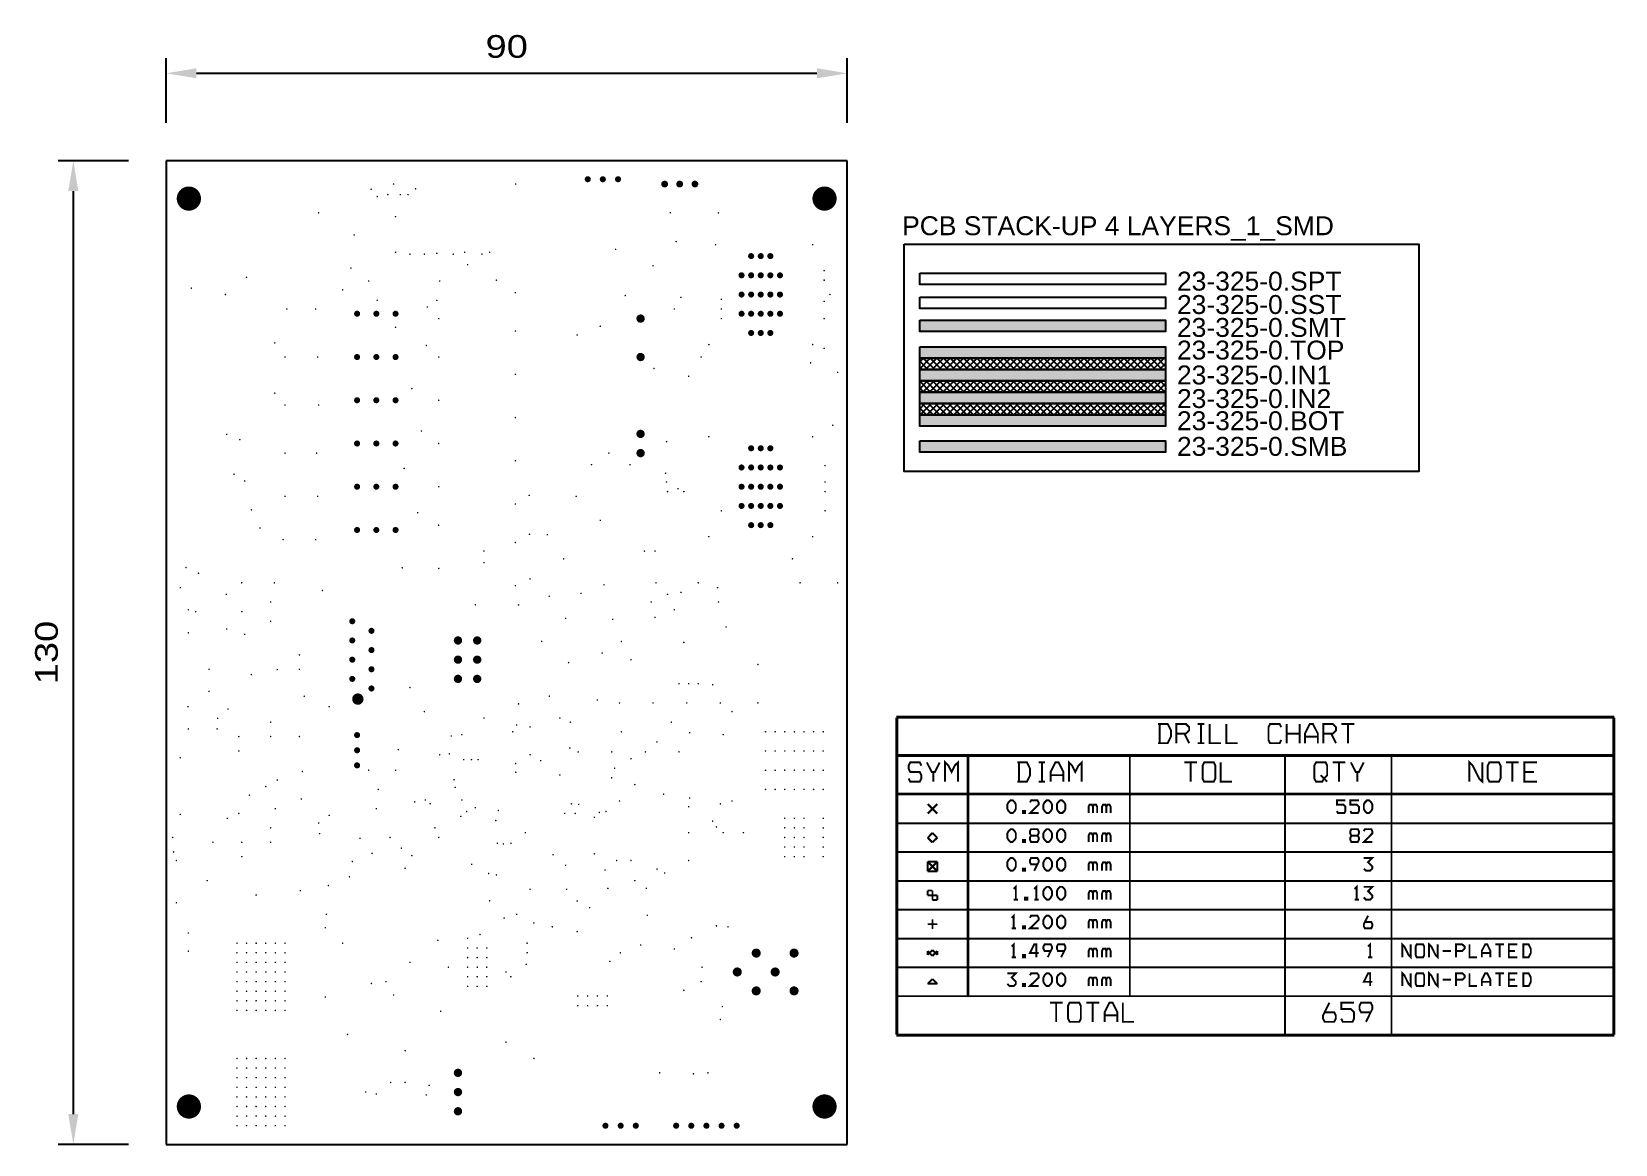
# Model space of a CAD drawing. Extents: x 397 to 606, y 296 to 443.
import ezdxf

# ---------------------------------------------------------------- set-up
doc = ezdxf.new("R2010")
doc.units = 0
doc.header["$LTSCALE"] = 10
doc.header["$MEASUREMENT"] = 0
doc.layers.get('0').update_dxf_attribs({"linetype": 'CONTINUOUS'})
doc.layers.get('Defpoints').update_dxf_attribs({"linetype": 'CONTINUOUS'})
for name, color, linetype in [('23-325-0_DRD', 7, 'CONTINUOUS'), ('OGGETTO', 7, 'CONTINUOUS'), ('QUOTE', 6, 'CONTINUOUS'), ('THRUHOLE_NPT', 11, 'CONTINUOUS'), ('THRUHOLE_TAP', 13, 'CONTINUOUS')]:
    doc.layers.add(name, color=color, linetype=linetype)
doc.styles.add('STILE25', font='arial.ttf', dxfattribs={"width": 1.2, "height": 2.5})
doc.styles.add('STILE3', font='arial.ttf', dxfattribs={"width": 1.2, "height": 3})
doc.dimstyles.new('QUOTE', dxfattribs={"dimscale": 0, "dimtxt": 3, "dimasz": 4, "dimexe": 2, "dimexo": 5, "dimgap": 2, "dimtad": 1, "dimdec": 1, "dimzin": 13, "dimdsep": 46, "dimtxsty": 'STILE3', "dimcen": 0, "dimclrt": 7, "dimadec": 0, "dimazin": 0, "dimtfac": 0.666667, "dimtdec": 1, "dimtofl": 0, "dimtmove": 2, "dimatfit": 3, "dimfxl": 0, "dimtolj": 1, "dimtzin": 13, "dimarcsym": 0})

# ---------------------------------------------------------------- blocks, each defined once
blk = doc.blocks.new('ROUND_26')
at = {"const_width": 0.7493}
blk.add_lwpolyline([(-0.37465, 0, 1), (0.37465, 0, 1)], format="xyb", close=True, dxfattribs=at)
blk = doc.blocks.new('ROUND_1')
at = {"const_width": 1.6002}
blk.add_lwpolyline([(-0.8001, 0, 1), (0.8001, 0, 1)], format="xyb", close=True, dxfattribs=at)
blk = doc.blocks.new('ROUND_86')
at = {"const_width": 0.10033}
blk.add_lwpolyline([(-0.050164, 0, 1), (0.050164, 0, 1)], format="xyb", close=True, dxfattribs=at)
blk = doc.blocks.new('ROUND_87')
at = {"const_width": 0.40005}
blk.add_lwpolyline([(-0.200024, 0, 1), (0.200024, 0, 1)], format="xyb", close=True, dxfattribs=at)
blk = doc.blocks.new('ROUND_88')
at = {"const_width": 0.54991}
blk.add_lwpolyline([(-0.274954, 0, 1), (0.274954, 0, 1)], format="xyb", close=True, dxfattribs=at)
blk = doc.blocks.new('ROUND_89')
at = {"const_width": 0.44958}
blk.add_lwpolyline([(-0.22479, 0, 1), (0.22479, 0, 1)], format="xyb", close=True, dxfattribs=at)
blk = doc.blocks.new('ROUND_90')
at = {"const_width": 0.59944}
blk.add_lwpolyline([(-0.29972, 0, 1), (0.29972, 0, 1)], format="xyb", close=True, dxfattribs=at)
blk = doc.blocks.new('*D145')
at = {"layer": 'Defpoints', "color": 0, "transparency": 16777216}
for p in [(504.54, 437.57), (414.54, 426.01), (504.54, 426.01)]:
    blk.add_point(p, dxfattribs=at)
at = {"layer": 'QUOTE', "color": 0, "lineweight": -2, "transparency": 16777216}
for p, q in [((414.54, 431.01), (414.54, 439.57)), ((504.54, 431.01), (504.54, 439.57)), ((418.54, 437.57), (500.54, 437.57))]:
    blk.add_line(p, q, dxfattribs=at)
at = {"layer": 'QUOTE', "color": 0, "transparency": 16777216}
for points in [[(418.54, 438.24), (418.54, 436.91), (414.54, 437.57)], [(500.54, 438.24), (500.54, 436.91), (504.54, 437.57)]]:
    blk.add_solid(points, dxfattribs=at)
at = {"layer": 'QUOTE', "color": 7, "transparency": 16777216, "insert": (459.54, 441.1), "char_height": 3, "attachment_point": 5, "style": 'STILE3'}
blk.add_mtext('\\A1;90', dxfattribs=at)
blk = doc.blocks.new('*D146')
at = {"layer": 'Defpoints', "color": 0, "transparency": 16777216}
for p in [(414.54, 426.01), (402.27, 296.01), (414.54, 296.01)]:
    blk.add_point(p, dxfattribs=at)
at = {"layer": 'QUOTE', "color": 0, "lineweight": -2, "transparency": 16777216}
for p, q in [((409.54, 426.01), (400.27, 426.01)), ((402.27, 422.01), (402.27, 300.01)), ((409.54, 296.01), (400.27, 296.01))]:
    blk.add_line(p, q, dxfattribs=at)
at = {"layer": 'QUOTE', "color": 0, "transparency": 16777216}
for points in [[(401.6, 422.01), (402.93, 422.01), (402.27, 426.01)], [(401.6, 300.01), (402.93, 300.01), (402.27, 296.01)]]:
    blk.add_solid(points, dxfattribs=at)
at = {"layer": 'QUOTE', "color": 7, "transparency": 16777216, "insert": (398.74, 361.01), "char_height": 3, "attachment_point": 5, "rotation": 90, "style": 'STILE3'}
blk.add_mtext('\\A1;130', dxfattribs=at)

msp = doc.modelspace()

# ---------------------------------------------------------------- hatches: boundary and pattern name
at = {"layer": 'OGGETTO'}
h = msp.add_hatch(color=3, dxfattribs=at)
h.paths.add_polyline_path([(546.61, 404.94), (514.11, 404.94), (514.11, 403.44), (546.61, 403.44)])
h.paths.add_polyline_path([(546.61, 388.98), (514.11, 388.98), (514.11, 387.48), (546.61, 387.48)])
h = msp.add_hatch(color=1, dxfattribs=at)
h.paths.add_polyline_path([(546.61, 401.42), (514.11, 401.42), (514.11, 399.92), (546.61, 399.92)])
h.paths.add_polyline_path([(546.61, 398.42), (514.11, 398.42), (514.11, 396.92), (546.61, 396.92)])
h.paths.add_polyline_path([(546.61, 395.42), (514.11, 395.42), (514.11, 393.92), (546.61, 393.92)])
h.paths.add_polyline_path([(546.61, 392.42), (514.11, 392.42), (514.11, 390.92), (546.61, 390.92)])
h = msp.add_hatch(dxfattribs=at)
h.set_pattern_fill('ANSI37', color=256, scale=5, style=0)
h.set_pattern_definition([(45, (453.61515, 140.9297), (-0.4419417, 0.4419417), []), (135, (453.61515, 140.9297), (-0.4419417, -0.4419417), [])])
h.paths.add_polyline_path([(546.61, 399.92), (514.11, 399.92), (514.11, 398.42), (546.61, 398.42)])
h.paths.add_polyline_path([(546.61, 396.92), (514.11, 396.92), (514.11, 395.42), (546.61, 395.42)])
h.paths.add_polyline_path([(546.61, 393.92), (514.11, 393.92), (514.11, 392.42), (546.61, 392.42)])

# ---------------------------------------------------------------- linework, layer by layer
at = {"layer": '23-325-0_DRD'}
for p, q in [((504.54, 426.01), (414.54, 426.01)), ((414.54, 426.01), (414.54, 296.01)), ((504.54, 296.01), (504.54, 426.01)), ((414.54, 296.01), (504.54, 296.01))]:
    msp.add_line(p, q, dxfattribs=at)
at = {"layer": '23-325-0_DRD', "const_width": 0.254}
for points in [[(605.91, 352.54), (511.04, 352.54)], [(511.04, 310.51), (511.04, 352.42)], [(605.78, 352.42), (511.17, 352.42)], [(511.17, 310.51), (511.17, 352.42)], [(545.61, 349.03), (546.88, 349.03), (547.31, 349.88), (547.31, 350.72), (546.88, 351.57), (545.61, 351.57)], [(545.83, 349.03), (545.83, 351.57)], [(548.03, 350.3), (549.3, 350.3), (549.72, 350.72), (549.72, 351.15), (549.3, 351.57), (548.03, 351.57), (548.03, 349.03)], [(551.71, 351.57), (550.86, 351.57)], [(551.29, 349.03), (551.29, 351.57)], [(553.91, 349.03), (552.43, 349.03), (552.43, 351.57)], [(556.11, 349.03), (554.63, 349.03), (554.63, 351.57)], [(561.89, 349.45), (561.68, 349.03), (560.41, 349.03), (560.2, 349.45), (560.2, 351.15), (560.41, 351.57), (561.68, 351.57), (561.89, 351.15)], [(562.61, 349.03), (562.61, 351.57)], [(564.31, 349.03), (564.31, 351.57)], [(566.72, 349.03), (566.72, 350.3), (566.08, 351.57), (565.66, 351.57), (565.02, 350.3), (565.02, 349.03)], [(567.44, 350.3), (568.71, 350.3), (569.13, 350.72), (569.13, 351.15), (568.71, 351.57), (567.44, 351.57), (567.44, 349.03)], [(571.54, 351.57), (569.85, 351.57)], [(570.7, 349.03), (570.7, 351.57)], [(605.78, 310.51), (605.78, 352.42)], [(605.91, 310.51), (605.91, 352.42)], [(549.09, 350.3), (549.72, 349.03)], [(564.31, 350.3), (562.61, 350.3)], [(566.72, 349.88), (565.02, 349.88)], [(568.5, 350.3), (569.13, 349.03)], [(605.78, 347.46), (511.17, 347.46)], [(605.78, 347.34), (511.17, 347.34)], [(520.44, 315.59), (520.44, 347.34)], [(520.56, 315.59), (520.56, 347.34)], [(541.88, 315.59), (541.88, 347.34)], [(551.71, 349.03), (550.86, 349.03)], [(562.37, 310.51), (562.37, 347.34)], [(576.46, 310.51), (576.46, 347.34)], [(514.34, 346.07), (514.13, 346.49), (512.86, 346.49), (512.65, 346.07), (512.65, 345.64), (512.86, 345.22), (514.13, 345.22), (514.34, 344.8), (514.34, 344.37), (514.13, 343.95), (512.86, 343.95), (512.65, 344.37)], [(516.75, 346.49), (516.12, 345.22), (515.7, 345.22), (515.06, 346.49)], [(515.91, 343.95), (515.91, 345.22)], [(519.17, 343.95), (519.17, 346.49), (518.74, 346.07), (518.32, 345.22), (517.9, 346.07), (517.47, 346.49), (517.47, 343.95)], [(527.01, 343.95), (528.28, 343.95), (528.7, 344.8), (528.7, 345.64), (528.28, 346.49), (527.01, 346.49)], [(527.22, 343.95), (527.22, 346.49)], [(530.69, 346.49), (529.85, 346.49)], [(530.27, 343.95), (530.27, 346.49)], [(533.1, 343.95), (533.1, 345.22), (532.47, 346.49), (532.05, 346.49), (531.41, 345.22), (531.41, 343.95)], [(535.52, 343.95), (535.52, 346.49), (535.1, 346.07), (534.67, 345.22), (534.25, 346.07), (533.83, 346.49), (533.83, 343.95)], [(550.77, 346.49), (549.08, 346.49)], [(549.92, 343.95), (549.92, 346.49)], [(551.7, 343.95), (551.49, 344.37), (551.49, 346.07), (551.7, 346.49), (552.97, 346.49), (553.18, 346.07), (553.18, 344.37), (552.97, 343.95), (551.7, 343.95)], [(555.38, 343.95), (553.9, 343.95), (553.9, 346.49)], [(566.26, 344.37), (566.48, 343.95), (567.32, 343.95), (567.53, 344.37), (567.96, 344.8), (567.96, 346.07), (567.75, 346.49), (566.48, 346.49), (566.26, 346.07), (566.26, 344.37)], [(570.37, 346.49), (568.68, 346.49)], [(569.52, 343.95), (569.52, 346.49)], [(572.78, 346.49), (572.15, 345.22), (571.73, 345.22), (571.09, 346.49)], [(571.94, 343.95), (571.94, 345.22)], [(588.46, 346.49), (588.46, 343.95), (588.03, 344.37), (587.19, 346.07), (586.76, 346.49), (586.76, 343.95)], [(589.39, 343.95), (589.18, 344.37), (589.18, 346.07), (589.39, 346.49), (590.66, 346.49), (590.87, 346.07), (590.87, 344.37), (590.66, 343.95), (589.39, 343.95)], [(593.28, 346.49), (591.59, 346.49)], [(592.44, 343.95), (592.44, 346.49)], [(595.7, 343.95), (594, 343.95), (594, 346.49), (595.7, 346.49)], [(595.27, 345.22), (594, 345.22)], [(530.69, 343.95), (529.85, 343.95)], [(533.1, 344.8), (531.41, 344.8)], [(567.11, 344.8), (567.96, 343.95)], [(605.78, 342.38), (511.17, 342.38)], [(605.78, 342.26), (511.17, 342.26)], [(516.44, 340.99), (515.17, 339.72)], [(516.44, 339.72), (515.17, 340.99)], [(526.12, 339.79), (525.84, 340.07), (525.69, 340.35), (525.69, 340.92), (525.84, 341.2), (526.12, 341.48), (526.4, 341.48), (526.68, 341.2), (526.82, 340.92), (526.82, 340.35), (526.68, 340.07), (526.4, 339.79), (526.12, 339.79)], [(529.82, 339.79), (528.68, 339.79), (529.82, 340.92), (529.82, 341.2), (529.67, 341.48), (528.83, 341.48), (528.68, 341.2)], [(530.89, 339.79), (530.61, 340.07), (530.46, 340.35), (530.46, 340.92), (530.61, 341.2), (530.89, 341.48), (531.17, 341.48), (531.45, 341.2), (531.59, 340.92), (531.59, 340.35), (531.45, 340.07), (531.17, 339.79), (530.89, 339.79)], [(532.67, 339.79), (532.38, 340.07), (532.24, 340.35), (532.24, 340.92), (532.38, 341.2), (532.67, 341.48), (532.95, 341.48), (533.23, 341.2), (533.37, 340.92), (533.37, 340.35), (533.23, 340.07), (532.95, 339.79), (532.67, 339.79)], [(569.24, 340.07), (569.38, 339.79), (570.23, 339.79), (570.37, 340.07), (570.37, 340.63), (570.09, 340.92), (569.24, 340.92), (569.24, 341.48), (570.37, 341.48)], [(571.02, 340.07), (571.16, 339.79), (572.01, 339.79), (572.15, 340.07), (572.15, 340.63), (571.86, 340.92), (571.02, 340.92), (571.02, 341.48), (572.15, 341.48)], [(573.22, 339.79), (572.94, 340.07), (572.8, 340.35), (572.8, 340.92), (572.94, 341.2), (573.22, 341.48), (573.5, 341.48), (573.79, 341.2), (573.92, 340.92), (573.92, 340.35), (573.79, 340.07), (573.5, 339.79), (573.22, 339.79)], [(527.76, 339.79), (528.04, 339.79), (528.04, 340.07), (527.76, 340.07), (527.76, 339.79)], [(537.56, 339.79), (537.56, 340.63), (537.42, 340.92), (537.14, 340.92), (537, 340.63), (536.86, 340.92), (536.57, 340.92), (536.43, 340.63), (536.43, 339.79)], [(537, 339.79), (537, 340.63)], [(539.34, 339.79), (539.34, 340.63), (539.2, 340.92), (538.92, 340.92), (538.77, 340.63), (538.63, 340.92), (538.35, 340.92), (538.21, 340.63), (538.21, 339.79)], [(538.77, 339.79), (538.77, 340.63)], [(605.78, 338.45), (511.17, 338.45)], [(515.8, 337.18), (515.17, 336.54)], [(516.44, 336.54), (515.8, 337.18)], [(526.12, 335.98), (525.84, 336.26), (525.69, 336.54), (525.69, 337.11), (525.84, 337.39), (526.12, 337.67), (526.4, 337.67), (526.68, 337.39), (526.82, 337.11), (526.82, 336.54), (526.68, 336.26), (526.4, 335.98), (526.12, 335.98)], [(529.67, 336.82), (529.82, 337.11), (529.82, 337.39), (529.67, 337.67), (528.83, 337.67), (528.68, 337.39), (528.68, 337.11), (528.83, 336.82), (529.67, 336.82), (529.82, 336.54), (529.82, 336.26), (529.67, 335.98), (528.83, 335.98), (528.68, 336.26), (528.68, 336.54), (528.83, 336.82)], [(530.89, 335.98), (530.61, 336.26), (530.46, 336.54), (530.46, 337.11), (530.61, 337.39), (530.89, 337.67), (531.17, 337.67), (531.45, 337.39), (531.59, 337.11), (531.59, 336.54), (531.45, 336.26), (531.17, 335.98), (530.89, 335.98)], [(532.67, 335.98), (532.38, 336.26), (532.24, 336.54), (532.24, 337.11), (532.38, 337.39), (532.67, 337.67), (532.95, 337.67), (533.23, 337.39), (533.37, 337.11), (533.37, 336.54), (533.23, 336.26), (532.95, 335.98), (532.67, 335.98)], [(537.56, 335.98), (537.56, 336.82), (537.42, 337.11), (537.14, 337.11), (537, 336.82), (536.86, 337.11), (536.57, 337.11), (536.43, 336.82), (536.43, 335.98)], [(537, 335.98), (537, 336.82)], [(539.34, 335.98), (539.34, 336.82), (539.2, 337.11), (538.92, 337.11), (538.77, 336.82), (538.63, 337.11), (538.35, 337.11), (538.21, 336.82), (538.21, 335.98)], [(538.77, 335.98), (538.77, 336.82)], [(572.01, 336.82), (572.15, 337.11), (572.15, 337.39), (572.01, 337.67), (571.16, 337.67), (571.02, 337.39), (571.02, 337.11), (571.16, 336.82), (572.01, 336.82), (572.15, 336.54), (572.15, 336.26), (572.01, 335.98), (571.16, 335.98), (571.02, 336.26), (571.02, 336.54), (571.16, 336.82)], [(573.92, 335.98), (572.8, 335.98), (573.92, 337.11), (573.92, 337.39), (573.79, 337.67), (572.94, 337.67), (572.8, 337.39)], [(515.17, 336.54), (515.8, 335.91)], [(515.8, 335.91), (516.44, 336.54)], [(527.76, 335.98), (528.04, 335.98), (528.04, 336.26), (527.76, 336.26), (527.76, 335.98)], [(605.78, 334.64), (511.17, 334.64)], [(515.17, 333.37), (515.17, 332.1)], [(516.44, 333.37), (515.17, 333.37)], [(516.44, 333.37), (515.17, 332.1)], [(516.44, 332.1), (515.17, 333.37)], [(516.44, 332.1), (516.44, 333.37)], [(526.12, 332.17), (525.84, 332.45), (525.69, 332.73), (525.69, 333.3), (525.84, 333.58), (526.12, 333.86), (526.4, 333.86), (526.68, 333.58), (526.82, 333.3), (526.82, 332.73), (526.68, 332.45), (526.4, 332.17), (526.12, 332.17)], [(529.67, 333.01), (528.83, 333.01), (528.68, 333.3), (528.68, 333.58), (528.83, 333.86), (529.67, 333.86), (529.82, 333.58), (529.82, 333.3), (529.25, 332.17)], [(530.89, 332.17), (530.61, 332.45), (530.46, 332.73), (530.46, 333.3), (530.61, 333.58), (530.89, 333.86), (531.17, 333.86), (531.45, 333.58), (531.59, 333.3), (531.59, 332.73), (531.45, 332.45), (531.17, 332.17), (530.89, 332.17)], [(532.67, 332.17), (532.38, 332.45), (532.24, 332.73), (532.24, 333.3), (532.38, 333.58), (532.67, 333.86), (532.95, 333.86), (533.23, 333.58), (533.37, 333.3), (533.37, 332.73), (533.23, 332.45), (532.95, 332.17), (532.67, 332.17)], [(537.56, 332.17), (537.56, 333.01), (537.42, 333.3), (537.14, 333.3), (537, 333.01), (536.86, 333.3), (536.57, 333.3), (536.43, 333.01), (536.43, 332.17)], [(537, 332.17), (537, 333.01)], [(539.34, 332.17), (539.34, 333.01), (539.2, 333.3), (538.92, 333.3), (538.77, 333.01), (538.63, 333.3), (538.35, 333.3), (538.21, 333.01), (538.21, 332.17)], [(538.77, 332.17), (538.77, 333.01)], [(572.8, 332.45), (573.08, 332.17), (573.64, 332.17), (573.92, 332.45), (573.92, 332.73), (573.36, 333.3), (573.92, 333.86), (572.8, 333.86)], [(605.78, 330.83), (511.17, 330.83)], [(515.17, 332.1), (516.44, 332.1)], [(527.76, 332.17), (528.04, 332.17), (528.04, 332.45), (527.76, 332.45), (527.76, 332.17)], [(515.17, 329.56), (515.17, 328.92)], [(515.8, 329.56), (515.17, 329.56)], [(515.17, 328.92), (516.44, 328.92)], [(515.8, 328.29), (515.8, 329.56)], [(516.44, 328.92), (516.44, 328.29)], [(526.82, 328.36), (526.82, 330.05), (526.54, 329.77)], [(528.04, 328.36), (528.32, 328.36), (528.32, 328.64), (528.04, 328.64), (528.04, 328.36)], [(529.53, 328.36), (529.53, 330.05), (529.25, 329.77)], [(530.89, 328.36), (530.61, 328.64), (530.46, 328.92), (530.46, 329.49), (530.61, 329.77), (530.89, 330.05), (531.17, 330.05), (531.45, 329.77), (531.59, 329.49), (531.59, 328.92), (531.45, 328.64), (531.17, 328.36), (530.89, 328.36)], [(532.67, 328.36), (532.38, 328.64), (532.24, 328.92), (532.24, 329.49), (532.38, 329.77), (532.67, 330.05), (532.95, 330.05), (533.23, 329.77), (533.37, 329.49), (533.37, 328.92), (533.23, 328.64), (532.95, 328.36), (532.67, 328.36)], [(537.56, 328.36), (537.56, 329.2), (537.42, 329.49), (537.14, 329.49), (537, 329.2), (536.86, 329.49), (536.57, 329.49), (536.43, 329.2), (536.43, 328.36)], [(537, 328.36), (537, 329.2)], [(539.34, 328.36), (539.34, 329.2), (539.2, 329.49), (538.92, 329.49), (538.77, 329.2), (538.63, 329.49), (538.35, 329.49), (538.21, 329.2), (538.21, 328.36)], [(538.77, 328.36), (538.77, 329.2)], [(571.86, 328.36), (571.86, 330.05), (571.58, 329.77)], [(572.8, 328.64), (573.08, 328.36), (573.64, 328.36), (573.92, 328.64), (573.92, 328.92), (573.36, 329.49), (573.92, 330.05), (572.8, 330.05)], [(605.78, 327.02), (511.17, 327.02)], [(516.44, 328.29), (515.8, 328.29)], [(526.54, 324.55), (526.54, 326.24), (526.26, 325.96)], [(527.11, 328.36), (526.54, 328.36)], [(529.82, 328.36), (529.25, 328.36)], [(572.15, 328.36), (571.58, 328.36)], [(516.44, 325.11), (515.17, 325.11)], [(515.8, 325.75), (515.8, 324.48)], [(526.82, 324.55), (526.26, 324.55)], [(527.76, 324.55), (528.04, 324.55), (528.04, 324.83), (527.76, 324.83), (527.76, 324.55)], [(529.82, 324.55), (528.68, 324.55), (529.82, 325.68), (529.82, 325.96), (529.67, 326.24), (528.83, 326.24), (528.68, 325.96)], [(530.89, 324.55), (530.61, 324.83), (530.46, 325.11), (530.46, 325.68), (530.61, 325.96), (530.89, 326.24), (531.17, 326.24), (531.45, 325.96), (531.59, 325.68), (531.59, 325.11), (531.45, 324.83), (531.17, 324.55), (530.89, 324.55)], [(532.67, 324.55), (532.38, 324.83), (532.24, 325.11), (532.24, 325.68), (532.38, 325.96), (532.67, 326.24), (532.95, 326.24), (533.23, 325.96), (533.37, 325.68), (533.37, 325.11), (533.23, 324.83), (532.95, 324.55), (532.67, 324.55)], [(537.56, 324.55), (537.56, 325.39), (537.42, 325.68), (537.14, 325.68), (537, 325.39), (536.86, 325.68), (536.57, 325.68), (536.43, 325.39), (536.43, 324.55)], [(537, 324.55), (537, 325.39)], [(539.34, 324.55), (539.34, 325.39), (539.2, 325.68), (538.92, 325.68), (538.77, 325.39), (538.63, 325.68), (538.35, 325.68), (538.21, 325.39), (538.21, 324.55)], [(538.77, 324.55), (538.77, 325.39)], [(572.94, 325.39), (573.79, 325.39), (573.92, 325.11), (573.92, 324.83), (573.79, 324.55), (572.94, 324.55), (572.8, 324.83), (572.8, 325.11), (573.36, 326.24)], [(605.78, 323.21), (511.17, 323.21)], [(526.54, 320.74), (526.54, 322.43), (526.26, 322.15)], [(529.82, 321.3), (528.68, 321.3), (529.25, 322.43), (529.53, 322.43), (529.53, 320.74)], [(531.45, 321.58), (530.61, 321.58), (530.46, 321.87), (530.46, 322.15), (530.61, 322.43), (531.45, 322.43), (531.59, 322.15), (531.59, 321.87), (531.03, 320.74)], [(533.23, 321.58), (532.38, 321.58), (532.24, 321.87), (532.24, 322.15), (532.38, 322.43), (533.23, 322.43), (533.37, 322.15), (533.37, 321.87), (532.8, 320.74)], [(573.64, 320.74), (573.64, 322.43), (573.36, 322.15)], [(579, 322.43), (579, 320.74), (578.72, 321.02), (578.16, 322.15), (577.88, 322.43), (577.88, 320.74)], [(579.79, 320.74), (579.66, 321.02), (579.66, 322.15), (579.79, 322.43), (580.64, 322.43), (580.78, 322.15), (580.78, 321.02), (580.64, 320.74), (579.79, 320.74)], [(582.56, 322.43), (582.56, 320.74), (582.28, 321.02), (581.72, 322.15), (581.43, 322.43), (581.43, 320.74)], [(584.99, 321.58), (585.83, 321.58), (586.12, 321.87), (586.12, 322.15), (585.83, 322.43), (584.99, 322.43), (584.99, 320.74)], [(587.76, 320.74), (586.77, 320.74), (586.77, 322.43)], [(589.53, 320.74), (589.53, 321.58), (589.11, 322.43), (588.83, 322.43), (588.4, 321.58), (588.4, 320.74)], [(591.31, 322.43), (590.18, 322.43)], [(590.74, 320.74), (590.74, 322.43)], [(593.09, 320.74), (591.96, 320.74), (591.96, 322.43), (593.09, 322.43)], [(593.74, 320.74), (594.58, 320.74), (594.87, 321.3), (594.87, 321.87), (594.58, 322.43), (593.74, 322.43)], [(593.88, 320.74), (593.88, 322.43)], [(515.17, 321.05), (515.8, 321.68)], [(515.17, 321.56), (515.17, 321.05)], [(515.8, 320.92), (515.17, 321.56)], [(515.8, 321.68), (516.44, 321.05)], [(516.44, 321.56), (515.8, 320.92)], [(516.44, 321.05), (516.44, 321.56)], [(526.82, 320.74), (526.26, 320.74)], [(527.76, 320.74), (528.04, 320.74), (528.04, 321.02), (527.76, 321.02), (527.76, 320.74)], [(537.56, 320.74), (537.56, 321.58), (537.42, 321.87), (537.14, 321.87), (537, 321.58), (536.86, 321.87), (536.57, 321.87), (536.43, 321.58), (536.43, 320.74)], [(537, 320.74), (537, 321.58)], [(539.34, 320.74), (539.34, 321.58), (539.2, 321.87), (538.92, 321.87), (538.77, 321.58), (538.63, 321.87), (538.35, 321.87), (538.21, 321.58), (538.21, 320.74)], [(538.77, 320.74), (538.77, 321.58)], [(573.92, 320.74), (573.36, 320.74)], [(584.34, 321.58), (583.21, 321.58)], [(589.53, 321.3), (588.4, 321.3)], [(592.8, 321.58), (591.96, 321.58)], [(605.78, 319.4), (511.17, 319.4)], [(525.69, 317.21), (525.98, 316.93), (526.54, 316.93), (526.82, 317.21), (526.82, 317.49), (526.26, 318.06), (526.82, 318.62), (525.69, 318.62)], [(529.82, 316.93), (528.68, 316.93), (529.82, 318.06), (529.82, 318.34), (529.67, 318.62), (528.83, 318.62), (528.68, 318.34)], [(530.89, 316.93), (530.61, 317.21), (530.46, 317.49), (530.46, 318.06), (530.61, 318.34), (530.89, 318.62), (531.17, 318.62), (531.45, 318.34), (531.59, 318.06), (531.59, 317.49), (531.45, 317.21), (531.17, 316.93), (530.89, 316.93)], [(532.67, 316.93), (532.38, 317.21), (532.24, 317.49), (532.24, 318.06), (532.38, 318.34), (532.67, 318.62), (532.95, 318.62), (533.23, 318.34), (533.37, 318.06), (533.37, 317.49), (533.23, 317.21), (532.95, 316.93), (532.67, 316.93)], [(537.56, 316.93), (537.56, 317.77), (537.42, 318.06), (537.14, 318.06), (537, 317.77), (536.86, 318.06), (536.57, 318.06), (536.43, 317.77), (536.43, 316.93)], [(539.34, 316.93), (539.34, 317.77), (539.2, 318.06), (538.92, 318.06), (538.77, 317.77), (538.63, 318.06), (538.35, 318.06), (538.21, 317.77), (538.21, 316.93)], [(573.92, 317.49), (572.8, 317.49), (573.36, 318.62), (573.64, 318.62), (573.64, 316.93)], [(579, 318.62), (579, 316.93), (578.72, 317.21), (578.16, 318.34), (577.88, 318.62), (577.88, 316.93)], [(579.79, 316.93), (579.66, 317.21), (579.66, 318.34), (579.79, 318.62), (580.64, 318.62), (580.78, 318.34), (580.78, 317.21), (580.64, 316.93), (579.79, 316.93)], [(582.56, 318.62), (582.56, 316.93), (582.28, 317.21), (581.72, 318.34), (581.43, 318.62), (581.43, 316.93)], [(584.99, 317.77), (585.83, 317.77), (586.12, 318.06), (586.12, 318.34), (585.83, 318.62), (584.99, 318.62), (584.99, 316.93)], [(587.76, 316.93), (586.77, 316.93), (586.77, 318.62)], [(589.53, 316.93), (589.53, 317.77), (589.11, 318.62), (588.83, 318.62), (588.4, 317.77), (588.4, 316.93)], [(591.31, 318.62), (590.18, 318.62)], [(590.74, 316.93), (590.74, 318.62)], [(593.09, 316.93), (591.96, 316.93), (591.96, 318.62), (593.09, 318.62)], [(593.74, 316.93), (594.58, 316.93), (594.87, 317.49), (594.87, 318.06), (594.58, 318.62), (593.74, 318.62)], [(593.88, 316.93), (593.88, 318.62)], [(515.8, 317.87), (515.17, 317.24)], [(515.17, 317.24), (516.44, 317.24)], [(516.44, 317.24), (515.8, 317.87)], [(527.76, 316.93), (528.04, 316.93), (528.04, 317.21), (527.76, 317.21), (527.76, 316.93)], [(537, 316.93), (537, 317.77)], [(538.77, 316.93), (538.77, 317.77)], [(584.34, 317.77), (583.21, 317.77)], [(589.53, 317.49), (588.4, 317.49)], [(592.8, 317.77), (591.96, 317.77)], [(605.78, 315.59), (511.17, 315.59)], [(533, 314.74), (531.31, 314.74)], [(532.15, 312.2), (532.15, 314.74)], [(533.93, 312.2), (533.72, 312.62), (533.72, 314.32), (533.93, 314.74), (535.2, 314.74), (535.41, 314.32), (535.41, 312.62), (535.2, 312.2), (533.93, 312.2)], [(537.83, 314.74), (536.13, 314.74)], [(536.98, 312.2), (536.98, 314.74)], [(540.24, 312.2), (540.24, 313.47), (539.6, 314.74), (539.18, 314.74), (538.55, 313.47), (538.55, 312.2)], [(542.44, 312.2), (540.96, 312.2), (540.96, 314.74)], [(567.62, 313.47), (568.89, 313.47), (569.1, 313.05), (569.1, 312.62), (568.89, 312.2), (567.62, 312.2), (567.41, 312.62), (567.41, 313.05), (568.25, 314.74)], [(569.82, 312.62), (570.03, 312.2), (571.3, 312.2), (571.51, 312.62), (571.51, 313.47), (571.09, 313.89), (569.82, 313.89), (569.82, 314.74), (571.51, 314.74)], [(573.71, 313.47), (572.44, 313.47), (572.23, 313.89), (572.23, 314.32), (572.44, 314.74), (573.71, 314.74), (573.92, 314.32), (573.92, 313.89), (573.08, 312.2)], [(540.24, 313.05), (538.55, 313.05)], [(605.91, 310.38), (511.04, 310.38)], [(605.78, 310.51), (511.17, 310.51)]]:
    msp.add_lwpolyline(points, dxfattribs=at)
at = {"layer": 'OGGETTO'}
for points in [[(512.08, 414.99), (580.09, 414.99), (580.09, 384.95), (512.08, 384.95)], [(514.11, 411.15), (546.61, 411.15), (546.61, 409.65), (514.11, 409.65)], [(514.11, 408), (546.61, 408), (546.61, 406.5), (514.11, 406.5)], [(514.11, 404.94), (546.61, 404.94), (546.61, 403.44), (514.11, 403.44)], [(514.11, 401.42), (546.61, 401.42), (546.61, 399.92), (514.11, 399.92)], [(514.11, 399.92), (546.61, 399.92), (546.61, 398.42), (514.11, 398.42)], [(514.11, 398.42), (546.61, 398.42), (546.61, 396.92), (514.11, 396.92)], [(514.11, 396.92), (546.61, 396.92), (546.61, 395.42), (514.11, 395.42)], [(514.11, 395.42), (546.61, 395.42), (546.61, 393.92), (514.11, 393.92)], [(514.11, 393.92), (546.61, 393.92), (546.61, 392.42), (514.11, 392.42)], [(514.11, 392.42), (546.61, 392.42), (546.61, 390.92), (514.11, 390.92)], [(514.11, 388.98), (546.61, 388.98), (546.61, 387.48), (514.11, 387.48)]]:
    msp.add_lwpolyline(points, close=True, dxfattribs=at)

# ---------------------------------------------------------------- block references
at = {"layer": 'THRUHOLE_NPT'}
for name, p in [('ROUND_1', (417.54, 421.01)), ('ROUND_1', (501.54, 421.01)), ('ROUND_26', (439.87, 354.86)), ('ROUND_1', (417.54, 301.01)), ('ROUND_1', (501.54, 301.01))]:
    msp.add_blockref(name, p, dxfattribs=at)
at = {"layer": 'THRUHOLE_TAP'}
for name, p in [('ROUND_86', (444.59, 422.93)), ('ROUND_86', (460.72, 422.93)), ('ROUND_87', (470.25, 423.57)), ('ROUND_87', (472.24, 423.57)), ('ROUND_87', (474.25, 423.57)), ('ROUND_89', (480.41, 422.93)), ('ROUND_89', (482.4, 422.93)), ('ROUND_89', (484.41, 422.93)), ('ROUND_86', (441.62, 422.25)), ('ROUND_86', (442.43, 421.28)), ('ROUND_86', (443.83, 421.54)), ('ROUND_86', (445.48, 421.54)), ('ROUND_86', (446.5, 421.54)), ('ROUND_86', (447.51, 422.3)), ('ROUND_86', (434.69, 419.12)), ('ROUND_86', (444.85, 418.62)), ('ROUND_86', (481.17, 419.15)), ('ROUND_86', (487.52, 419.12)), ('ROUND_86', (439.38, 416.2)), ('ROUND_86', (473.93, 414.3)), ('ROUND_86', (481.93, 415.31)), ('ROUND_86', (487.14, 414.92)), ('ROUND_86', (499.96, 414.93)), ('ROUND_86', (444.85, 413.92)), ('ROUND_86', (446.75, 413.66)), ('ROUND_86', (448.66, 413.66)), ('ROUND_86', (450.31, 413.79)), ('ROUND_86', (452.47, 413.66)), ('ROUND_86', (453.99, 413.92)), ('ROUND_86', (454.37, 412.27)), ('ROUND_86', (456.28, 413.66)), ('ROUND_86', (457.29, 413.92)), ('ROUND_87', (491.84, 413.41)), ('ROUND_87', (493.11, 413.41)), ('ROUND_87', (494.38, 413.41)), ('ROUND_86', (425.16, 410.61)), ('ROUND_86', (438.95, 411.83)), ('ROUND_86', (441.29, 410.11)), ('ROUND_86', (450.69, 410.11)), ('ROUND_86', (458.18, 410.23)), ('ROUND_86', (478.88, 412.14)), ('ROUND_87', (490.57, 410.87)), ('ROUND_87', (491.84, 410.87)), ('ROUND_87', (493.11, 410.87)), ('ROUND_87', (494.38, 410.87)), ('ROUND_87', (495.65, 410.87)), ('ROUND_86', (501.49, 411.5)), ('ROUND_86', (501.49, 410.23)), ('ROUND_86', (417.87, 409.17)), ('ROUND_86', (422.37, 408.33)), ('ROUND_86', (437.86, 408.96)), ('ROUND_86', (460.69, 408.58)), ('ROUND_86', (475.2, 408.2)), ('ROUND_87', (490.57, 408.33)), ('ROUND_87', (491.84, 408.33)), ('ROUND_87', (493.11, 408.33)), ('ROUND_87', (494.38, 408.33)), ('ROUND_87', (495.65, 408.33)), ('ROUND_86', (502.25, 408.33)), ('ROUND_86', (430.49, 406.42)), ('ROUND_86', (434.3, 406.42)), ('ROUND_87', (439.77, 405.79)), ('ROUND_87', (442.31, 405.79)), ('ROUND_86', (442.43, 407.57)), ('ROUND_87', (444.85, 405.79)), ('ROUND_86', (449.04, 406.68)), ('ROUND_86', (450.31, 407.57)), ('ROUND_86', (481.68, 406.42)), ('ROUND_86', (482.56, 407.95)), ('ROUND_86', (487.9, 407.69)), ('ROUND_86', (487.9, 406.42)), ('ROUND_87', (490.57, 405.79)), ('ROUND_87', (491.84, 405.79)), ('ROUND_87', (493.11, 405.79)), ('ROUND_87', (494.38, 405.79)), ('ROUND_87', (495.65, 405.79)), ('ROUND_86', (501.49, 407.44)), ('ROUND_86', (444.85, 404.01)), ('ROUND_86', (450.56, 405.15)), ('ROUND_86', (471.9, 404.14)), ('ROUND_88', (477.23, 405.15)), ('ROUND_86', (487.9, 405.15)), ('ROUND_86', (501.49, 405.15)), ('ROUND_86', (428.89, 401.93)), ('ROUND_86', (460.69, 403.5)), ('ROUND_86', (468.85, 402.99)), ('ROUND_86', (486.25, 401.72)), ('ROUND_87', (491.84, 403.25)), ('ROUND_87', (493.11, 403.25)), ('ROUND_87', (494.38, 403.25)), ('ROUND_86', (499.96, 401.72)), ('ROUND_86', (430.24, 400.07)), ('ROUND_86', (434.56, 400.07)), ('ROUND_87', (439.77, 400.07)), ('ROUND_87', (442.31, 400.07)), ('ROUND_87', (444.85, 400.07)), ('ROUND_86', (448.91, 401.6)), ('ROUND_86', (450.56, 400.07)), ('ROUND_88', (477.23, 400.07)), ('ROUND_86', (485.23, 400.07)), ('ROUND_86', (501.49, 401.22)), ('ROUND_86', (460.69, 397.79)), ('ROUND_86', (479.01, 398.55)), ('ROUND_86', (483.58, 397.53)), ('ROUND_86', (499.71, 399.31)), ('ROUND_86', (503.27, 398.04)), ('ROUND_86', (447, 395.88)), ('ROUND_86', (428.89, 395.3)), ('ROUND_86', (430.24, 393.72)), ('ROUND_86', (434.69, 393.72)), ('ROUND_87', (439.77, 394.36)), ('ROUND_87', (442.31, 394.36)), ('ROUND_87', (444.85, 394.36)), ('ROUND_86', (450.56, 394.36)), ('ROUND_86', (460.69, 392.07)), ('ROUND_86', (422.54, 389.84)), ('ROUND_86', (424.27, 389.15)), ('ROUND_86', (448.27, 390.29)), ('ROUND_88', (477.23, 389.91)), ('ROUND_86', (486.25, 389.53)), ('ROUND_86', (499.96, 389.53)), ('ROUND_86', (502.63, 391.06)), ('ROUND_86', (430.24, 387.37)), ('ROUND_86', (434.43, 387.37)), ('ROUND_87', (439.77, 388.64)), ('ROUND_87', (442.31, 388.64)), ('ROUND_87', (444.85, 388.64)), ('ROUND_86', (450.56, 388.64)), ('ROUND_86', (473.04, 387.37)), ('ROUND_88', (477.23, 387.37)), ('ROUND_86', (480.66, 388.9)), ('ROUND_87', (491.84, 388.01)), ('ROUND_87', (493.11, 388.01)), ('ROUND_87', (494.38, 388.01)), ('ROUND_86', (445.99, 385.34)), ('ROUND_86', (460.69, 386.36)), ('ROUND_86', (470.75, 385.85)), ('ROUND_86', (475.83, 385.85)), ('ROUND_87', (490.57, 385.47)), ('ROUND_87', (491.84, 385.47)), ('ROUND_87', (493.11, 385.47)), ('ROUND_87', (494.38, 385.47)), ('ROUND_87', (495.65, 385.47)), ('ROUND_86', (501.61, 385.72)), ('ROUND_86', (423.51, 384.58)), ('ROUND_86', (424.91, 383.69)), ('ROUND_87', (439.77, 382.93)), ('ROUND_87', (442.31, 382.93)), ('ROUND_87', (444.85, 382.93)), ('ROUND_86', (450.56, 382.93)), ('ROUND_86', (480.53, 384.71)), ('ROUND_86', (480.66, 383.56)), ('ROUND_87', (490.57, 382.93)), ('ROUND_87', (491.84, 382.93)), ('ROUND_87', (493.11, 382.93)), ('ROUND_87', (494.38, 382.93)), ('ROUND_87', (495.65, 382.93)), ('ROUND_86', (501.61, 383.56)), ('ROUND_86', (430.24, 381.66)), ('ROUND_86', (434.56, 381.66)), ('ROUND_86', (462.5, 381.79)), ('ROUND_86', (468.72, 381.66)), ('ROUND_86', (480.79, 382.29)), ('ROUND_86', (482.18, 382.67)), ('ROUND_86', (482.95, 382.29)), ('ROUND_86', (501.61, 382.29)), ('ROUND_86', (425.8, 379.88)), ('ROUND_86', (447.77, 379.5)), ('ROUND_86', (460.69, 380.64)), ('ROUND_86', (487.9, 379.75)), ('ROUND_87', (490.57, 380.39)), ('ROUND_87', (491.84, 380.39)), ('ROUND_87', (493.11, 380.39)), ('ROUND_87', (494.38, 380.39)), ('ROUND_87', (495.65, 380.39)), ('ROUND_86', (501.61, 379.75)), ('ROUND_86', (426.94, 377.47)), ('ROUND_87', (439.77, 377.21)), ('ROUND_87', (442.31, 377.21)), ('ROUND_87', (444.85, 377.21)), ('ROUND_86', (450.56, 377.85)), ('ROUND_86', (462.55, 376.65)), ('ROUND_86', (471.9, 378.48)), ('ROUND_87', (491.84, 377.85)), ('ROUND_87', (493.11, 377.85)), ('ROUND_87', (494.38, 377.85)), ('ROUND_86', (429.99, 375.94)), ('ROUND_86', (434.3, 375.94)), ('ROUND_86', (460.69, 375.56)), ('ROUND_86', (464.91, 376.58)), ('ROUND_86', (486.25, 376.32)), ('ROUND_86', (499.96, 376.32)), ('ROUND_86', (456.53, 374.42)), ('ROUND_86', (456.53, 372.9)), ('ROUND_86', (467.07, 373.4)), ('ROUND_86', (477.74, 374.42)), ('ROUND_86', (479.14, 374.42)), ('ROUND_86', (497.3, 373.4)), ('ROUND_86', (417.16, 372.26)), ('ROUND_86', (418.81, 371.5)), ('ROUND_86', (445.73, 372.21)), ('ROUND_86', (450.56, 372.13)), ('ROUND_86', (462.63, 370.74)), ('ROUND_86', (416.4, 369.59)), ('ROUND_86', (422.49, 368.7)), ('ROUND_86', (424.53, 370.23)), ('ROUND_86', (428.84, 370.23)), ('ROUND_86', (435.19, 369.21)), ('ROUND_86', (460.69, 369.85)), ('ROUND_86', (465.17, 368.45)), ('ROUND_86', (469.36, 368.83)), ('ROUND_86', (472.4, 369.97)), ('ROUND_86', (479.26, 370.23)), ('ROUND_86', (480.79, 368.7)), ('ROUND_86', (482.56, 368.96)), ('ROUND_86', (484.85, 370.23)), ('ROUND_86', (487.39, 369.59)), ('ROUND_86', (498.31, 370.23)), ('ROUND_86', (503.27, 370.23)), ('ROUND_86', (417.46, 366.67)), ('ROUND_86', (418.43, 366.42)), ('ROUND_86', (424.53, 366.42)), ('ROUND_86', (428.34, 367.69)), ('ROUND_86', (455.39, 367.31)), ('ROUND_86', (461.1, 367.31)), ('ROUND_86', (478.63, 367.69)), ('ROUND_86', (481.68, 366.67)), ('ROUND_86', (487.52, 367.69)), ('ROUND_86', (422.54, 364.13)), ('ROUND_86', (428.34, 365.15)), ('ROUND_87', (439.13, 365.15)), ('ROUND_87', (441.67, 363.88)), ('ROUND_86', (467.32, 365.53)), ('ROUND_86', (473.55, 365.4)), ('ROUND_86', (479.14, 365.66)), ('ROUND_86', (488.53, 364.39)), ('ROUND_86', (417.46, 363.62)), ('ROUND_86', (424.91, 363.42)), ('ROUND_87', (439.13, 362.61)), ('ROUND_88', (453.1, 362.61)), ('ROUND_88', (455.64, 362.61)), ('ROUND_86', (464.15, 362.48)), ('ROUND_86', (474.69, 362.48)), ('ROUND_86', (482.95, 362.35)), ('ROUND_86', (432.15, 360.7)), ('ROUND_87', (439.13, 360.07)), ('ROUND_87', (441.67, 361.34)), ('ROUND_88', (453.1, 360.07)), ('ROUND_88', (455.64, 360.07)), ('ROUND_86', (472.15, 360.96)), ('ROUND_86', (475.96, 360.07)), ('ROUND_86', (420.21, 358.8)), ('ROUND_86', (425.8, 358.1)), ('ROUND_86', (429.22, 358.75)), ('ROUND_86', (432.15, 358.8)), ('ROUND_87', (439.13, 357.53)), ('ROUND_87', (441.67, 358.8)), ('ROUND_88', (453.1, 357.53)), ('ROUND_88', (455.64, 357.53)), ('ROUND_86', (467.71, 359.69)), ('ROUND_86', (492.73, 359.43)), ('ROUND_86', (420.21, 355.88)), ('ROUND_87', (441.67, 356.26)), ('ROUND_86', (446.75, 356.39)), ('ROUND_86', (482.31, 356.89)), ('ROUND_86', (483.58, 356.89)), ('ROUND_86', (484.85, 356.89)), ('ROUND_86', (486.76, 356.77)), ('ROUND_86', (417.41, 353.85)), ('ROUND_86', (432.78, 355.24)), ('ROUND_86', (436.08, 353.85)), ('ROUND_86', (461.1, 354.23)), ('ROUND_86', (465.17, 355.24)), ('ROUND_86', (471.52, 354.73)), ('ROUND_86', (474.44, 354.35)), ('ROUND_86', (478.88, 354.35)), ('ROUND_86', (483.33, 354.35)), ('ROUND_86', (487.77, 354.35)), ('ROUND_86', (492.73, 354.36)), ('ROUND_86', (421.35, 352.32)), ('ROUND_86', (422.7, 353.54)), ('ROUND_86', (428.34, 351.81)), ('ROUND_86', (448.66, 353.21)), ('ROUND_86', (456.53, 352.37)), ('ROUND_86', (466.56, 352.37)), ('ROUND_86', (467.96, 351.81)), ('ROUND_86', (481.29, 351.81)), ('ROUND_86', (489.3, 353.21)), ('ROUND_86', (417.46, 350.92)), ('ROUND_86', (421.27, 350.92)), ('ROUND_86', (424.14, 349.91)), ('ROUND_86', (428.34, 349.91)), ('ROUND_86', (432.15, 349.91)), ('ROUND_87', (439.77, 350.1)), ('ROUND_86', (452.21, 349.98)), ('ROUND_86', (453.6, 350.16)), ('ROUND_86', (460.34, 350.54)), ('ROUND_86', (460.85, 351.43)), ('ROUND_86', (462.63, 351.18)), ('ROUND_86', (474.69, 350.54)), ('ROUND_86', (483.71, 350.42)), ('ROUND_86', (488.15, 350.16)), ('ROUND_86', (493.74, 350.54)), ('ROUND_86', (495.01, 350.54)), ('ROUND_86', (496.28, 350.54)), ('ROUND_86', (497.55, 350.54)), ('ROUND_86', (498.82, 350.54)), ('ROUND_86', (500.09, 350.54)), ('ROUND_86', (501.36, 350.54)), ('ROUND_86', (424.14, 348)), ('ROUND_87', (439.77, 348.1)), ('ROUND_86', (445.23, 348.18)), ('ROUND_86', (450.69, 347.5)), ('ROUND_86', (451.96, 347.62)), ('ROUND_86', (462.63, 347.5)), ('ROUND_86', (467.88, 348.38)), ('ROUND_86', (468.98, 347.88)), ('ROUND_86', (473.42, 347.88)), ('ROUND_86', (477.87, 347.88)), ('ROUND_86', (479.39, 349.2)), ('ROUND_86', (482.31, 347.88)), ('ROUND_86', (493.74, 348)), ('ROUND_86', (495.01, 348)), ('ROUND_86', (496.28, 348)), ('ROUND_86', (497.55, 348)), ('ROUND_86', (498.82, 348)), ('ROUND_86', (500.09, 348)), ('ROUND_86', (501.36, 348)), ('ROUND_86', (416.4, 347.11)), ('ROUND_86', (432.53, 345.29)), ('ROUND_87', (439.77, 346.1)), ('ROUND_86', (441.29, 345.46)), ('ROUND_86', (444.85, 345.46)), ('ROUND_86', (453.86, 346.86)), ('ROUND_86', (454.88, 346.86)), ('ROUND_86', (455.77, 346.86)), ('ROUND_86', (460.72, 346.35)), ('ROUND_86', (460.74, 345.19)), ('ROUND_86', (464.02, 346.73)), ('ROUND_86', (473.8, 345.72)), ('ROUND_86', (475.96, 346.99)), ('ROUND_86', (493.74, 345.46)), ('ROUND_86', (495.01, 345.46)), ('ROUND_86', (496.28, 345.46)), ('ROUND_86', (497.55, 345.46)), ('ROUND_86', (498.82, 345.46)), ('ROUND_86', (500.09, 345.46)), ('ROUND_86', (501.36, 345.46)), ('ROUND_86', (427.7, 343.3)), ('ROUND_86', (429.22, 344.15)), ('ROUND_86', (452.59, 344.19)), ('ROUND_86', (452.73, 343.19)), ('ROUND_86', (466.56, 344.83)), ('ROUND_86', (473.42, 344.45)), ('ROUND_86', (476.47, 343.56)), ('ROUND_86', (425.54, 342.16)), ('ROUND_86', (432.4, 341.65)), ('ROUND_86', (442.56, 342.92)), ('ROUND_86', (447.39, 341.27)), ('ROUND_86', (448.78, 341.53)), ('ROUND_86', (449.42, 341.02)), ('ROUND_86', (453.61, 341.53)), ('ROUND_86', (468.09, 341.02)), ('ROUND_86', (474.44, 341.4)), ('ROUND_86', (480.28, 342.29)), ('ROUND_86', (483.71, 341.78)), ('ROUND_86', (487.77, 341.02)), ('ROUND_86', (489.3, 341.4)), ('ROUND_86', (493.74, 342.92)), ('ROUND_86', (495.01, 342.92)), ('ROUND_86', (496.28, 342.92)), ('ROUND_86', (497.55, 342.92)), ('ROUND_86', (498.82, 342.92)), ('ROUND_86', (500.09, 342.92)), ('ROUND_86', (501.36, 342.92)), ('ROUND_86', (416.4, 339.62)), ('ROUND_86', (422.62, 339.11)), ('ROUND_86', (424.14, 339.75)), ('ROUND_86', (428.97, 340.38)), ('ROUND_86', (436.08, 339.49)), ('ROUND_86', (442.31, 340.38)), ('ROUND_86', (453.48, 339.37)), ('ROUND_86', (454.24, 340)), ('ROUND_86', (455.39, 340.51)), ('ROUND_86', (458.43, 340.13)), ('ROUND_86', (467.2, 339.75)), ('ROUND_86', (468.59, 339.75)), ('ROUND_86', (469.05, 340.94)), ('ROUND_86', (471.13, 339.24)), ('ROUND_86', (471.77, 339.88)), ('ROUND_86', (472.66, 340)), ('ROUND_86', (483.58, 340.64)), ('ROUND_86', (496.28, 339.11)), ('ROUND_86', (497.55, 339.11)), ('ROUND_86', (498.82, 339.11)), ('ROUND_86', (501.36, 339.11)), ('ROUND_86', (428.34, 337.84)), ('ROUND_86', (434.69, 338.48)), ('ROUND_86', (434.81, 337.08)), ('ROUND_86', (450.05, 337.84)), ('ROUND_86', (458.1, 338.81)), ('ROUND_86', (461.99, 337.21)), ('ROUND_86', (483.58, 337.21)), ('ROUND_86', (486.76, 338.73)), ('ROUND_86', (487.26, 337.97)), ('ROUND_86', (488.15, 337.21)), ('ROUND_86', (490.82, 337.21)), ('ROUND_86', (496.28, 337.84)), ('ROUND_86', (497.55, 337.84)), ('ROUND_86', (498.82, 337.84)), ('ROUND_86', (501.36, 337.84)), ('ROUND_86', (415.38, 336.57)), ('ROUND_86', (420.72, 335.94)), ('ROUND_86', (424.53, 335.94)), ('ROUND_86', (428.34, 335.94)), ('ROUND_86', (440.15, 336.45)), ('ROUND_86', (444.13, 336.57)), ('ROUND_86', (445.61, 335.15)), ('ROUND_86', (450.56, 336.57)), ('ROUND_86', (458.31, 335.81)), ('ROUND_86', (459.1, 335.72)), ('ROUND_86', (460.11, 335.79)), ('ROUND_86', (496.28, 336.57)), ('ROUND_86', (496.28, 335.3)), ('ROUND_86', (497.55, 336.57)), ('ROUND_86', (497.55, 335.3)), ('ROUND_86', (498.82, 336.57)), ('ROUND_86', (498.82, 335.3)), ('ROUND_86', (501.36, 336.57)), ('ROUND_86', (501.36, 335.3)), ('ROUND_86', (415.51, 334.67)), ('ROUND_86', (415.89, 333.53)), ('ROUND_86', (424.53, 334.03)), ('ROUND_86', (439.13, 333.4)), ('ROUND_86', (441.75, 334.46)), ('ROUND_86', (447, 334.16)), ('ROUND_86', (454.9, 333.02)), ('ROUND_86', (465.67, 334.29)), ('ROUND_86', (467.32, 332.89)), ('ROUND_86', (471.13, 334.41)), ('ROUND_86', (474.06, 333.53)), ('ROUND_86', (475.96, 333.53)), ('ROUND_86', (483.58, 333.53)), ('ROUND_86', (496.28, 334.03)), ('ROUND_86', (497.55, 334.03)), ('ROUND_86', (498.82, 334.03)), ('ROUND_86', (501.36, 334.03)), ('ROUND_86', (419.95, 330.86)), ('ROUND_86', (438.75, 331.37)), ('ROUND_86', (446.12, 332.51)), ('ROUND_86', (457.16, 331.8)), ('ROUND_86', (458.18, 331.62)), ('ROUND_86', (472.53, 332.26)), ('ROUND_86', (476.47, 330.86)), ('ROUND_86', (479.39, 332.38)), ('ROUND_86', (480.41, 331.87)), ('ROUND_86', (426.43, 328.95)), ('ROUND_86', (432.27, 329.54)), ('ROUND_86', (435.96, 330.22)), ('ROUND_86', (462.63, 329.72)), ('ROUND_86', (467.45, 329.72)), ('ROUND_86', (472.91, 329.84)), ('ROUND_86', (477.99, 329.84)), ('ROUND_86', (415.89, 327.94)), ('ROUND_86', (435.7, 326.41)), ('ROUND_86', (457.29, 328.19)), ('ROUND_86', (460.85, 326.41)), ('ROUND_86', (468.85, 328.19)), ('ROUND_86', (470.5, 327.3)), ('ROUND_86', (435.57, 324.64)), ('ROUND_86', (459.2, 325.91)), ('ROUND_86', (463.13, 325.27)), ('ROUND_86', (465.55, 324.76)), ('ROUND_86', (478.12, 326.29)), ('ROUND_86', (487.26, 324.89)), ('ROUND_86', (488.79, 324.76)), ('ROUND_86', (417.46, 323.95)), ('ROUND_86', (423.89, 322.6)), ('ROUND_86', (425.16, 322.6)), ('ROUND_86', (426.43, 322.6)), ('ROUND_86', (427.7, 322.6)), ('ROUND_86', (428.97, 322.6)), ('ROUND_86', (430.24, 322.6)), ('ROUND_86', (437.86, 322.6)), ('ROUND_86', (450.43, 322.98)), ('ROUND_86', (454.37, 323.24)), ('ROUND_86', (456.02, 323.75)), ('ROUND_86', (462.24, 322.6)), ('ROUND_86', (468.85, 324.13)), ('ROUND_86', (477.23, 322.35)), ('ROUND_86', (483.96, 323.31)), ('ROUND_86', (417.46, 321.54)), ('ROUND_86', (423.89, 321.33)), ('ROUND_86', (425.16, 321.33)), ('ROUND_86', (426.43, 321.33)), ('ROUND_86', (427.7, 321.33)), ('ROUND_86', (428.97, 321.33)), ('ROUND_86', (430.24, 321.33)), ('ROUND_86', (454.37, 321.97)), ('ROUND_86', (454.37, 320.7)), ('ROUND_86', (455.64, 321.97)), ('ROUND_86', (455.64, 320.7)), ('ROUND_86', (456.91, 321.97)), ('ROUND_86', (456.91, 320.7)), ('ROUND_86', (462.24, 321.33)), ('ROUND_86', (473.17, 320.19)), ('ROUND_86', (474.56, 321.33)), ('ROUND_86', (481.68, 321.84)), ('ROUND_90', (492.51, 321.29)), ('ROUND_90', (497.51, 321.29)), ('ROUND_86', (423.89, 320.06)), ('ROUND_86', (423.89, 318.79)), ('ROUND_86', (425.16, 320.06)), ('ROUND_86', (425.16, 318.79)), ('ROUND_86', (426.43, 320.06)), ('ROUND_86', (426.43, 318.79)), ('ROUND_86', (427.7, 320.06)), ('ROUND_86', (427.7, 318.79)), ('ROUND_86', (428.97, 320.06)), ('ROUND_86', (428.97, 318.79)), ('ROUND_86', (430.24, 320.06)), ('ROUND_86', (430.24, 318.79)), ('ROUND_86', (446.75, 320.06)), ('ROUND_86', (451.83, 319.43)), ('ROUND_86', (454.37, 319.43)), ('ROUND_86', (454.37, 318.16)), ('ROUND_86', (455.64, 319.43)), ('ROUND_86', (455.64, 318.16)), ('ROUND_86', (456.91, 319.43)), ('ROUND_86', (456.91, 318.16)), ('ROUND_86', (459.45, 318.79)), ('ROUND_86', (460.09, 318.16)), ('ROUND_86', (462.12, 319.81)), ('ROUND_86', (485.36, 319.43)), ('ROUND_90', (490.01, 318.79)), ('ROUND_90', (495.01, 318.79)), ('ROUND_86', (423.89, 317.52)), ('ROUND_86', (423.89, 316.25)), ('ROUND_86', (425.16, 317.52)), ('ROUND_86', (425.16, 316.25)), ('ROUND_86', (426.43, 317.52)), ('ROUND_86', (426.43, 316.25)), ('ROUND_86', (427.7, 317.52)), ('ROUND_86', (427.7, 316.25)), ('ROUND_86', (428.97, 317.52)), ('ROUND_86', (428.97, 316.25)), ('ROUND_86', (430.24, 317.52)), ('ROUND_86', (430.24, 316.25)), ('ROUND_86', (441.67, 317.27)), ('ROUND_86', (443.58, 317.52)), ('ROUND_86', (454.37, 316.89)), ('ROUND_86', (455.64, 316.89)), ('ROUND_86', (456.91, 316.89)), ('ROUND_86', (482.95, 316.38)), ('ROUND_86', (485.23, 317.52)), ('ROUND_90', (492.51, 316.29)), ('ROUND_90', (497.51, 316.29)), ('ROUND_86', (423.89, 314.98)), ('ROUND_86', (425.16, 314.98)), ('ROUND_86', (426.43, 314.98)), ('ROUND_86', (427.7, 314.98)), ('ROUND_86', (428.97, 314.98)), ('ROUND_86', (430.24, 314.98)), ('ROUND_86', (435.57, 315.49)), ('ROUND_86', (444.59, 315.75)), ('ROUND_86', (468.93, 315.63)), ('ROUND_86', (468.93, 314.33)), ('ROUND_86', (470.23, 315.63)), ('ROUND_86', (470.23, 314.33)), ('ROUND_86', (471.53, 315.63)), ('ROUND_86', (471.53, 314.33)), ('ROUND_86', (472.83, 315.63)), ('ROUND_86', (472.83, 314.33)), ('ROUND_86', (488.03, 314.22)), ('ROUND_86', (423.89, 313.71)), ('ROUND_86', (425.16, 313.71)), ('ROUND_86', (426.43, 313.71)), ('ROUND_86', (427.7, 313.71)), ('ROUND_86', (428.97, 313.71)), ('ROUND_86', (430.24, 313.71)), ('ROUND_86', (450.81, 313.59)), ('ROUND_86', (487.77, 312.52)), ('ROUND_86', (438.5, 310.54)), ('ROUND_86', (446.12, 308.38)), ('ROUND_86', (459.45, 309.52)), ('ROUND_86', (423.89, 307.36)), ('ROUND_86', (423.89, 306.09)), ('ROUND_86', (425.16, 307.36)), ('ROUND_86', (425.16, 306.09)), ('ROUND_86', (426.43, 307.36)), ('ROUND_86', (426.43, 306.09)), ('ROUND_86', (427.7, 307.36)), ('ROUND_86', (427.7, 306.09)), ('ROUND_86', (428.97, 307.36)), ('ROUND_86', (428.97, 306.09)), ('ROUND_86', (430.24, 307.36)), ('ROUND_86', (430.24, 306.09)), ('ROUND_88', (453.1, 305.46)), ('ROUND_86', (463.13, 307.36)), ('ROUND_86', (479.77, 305.46)), ('ROUND_86', (486.12, 305.46)), ('ROUND_86', (423.89, 304.82)), ('ROUND_86', (423.89, 303.55)), ('ROUND_86', (425.16, 304.82)), ('ROUND_86', (425.16, 303.55)), ('ROUND_86', (426.43, 304.82)), ('ROUND_86', (426.43, 303.55)), ('ROUND_86', (427.7, 304.82)), ('ROUND_86', (427.7, 303.55)), ('ROUND_86', (428.97, 304.82)), ('ROUND_86', (428.97, 303.55)), ('ROUND_86', (430.24, 304.82)), ('ROUND_86', (430.24, 303.55)), ('ROUND_86', (444.21, 304.19)), ('ROUND_86', (446.12, 304.19)), ('ROUND_86', (449.29, 303.81)), ('ROUND_88', (453.1, 302.92)), ('ROUND_86', (484.22, 305.33)), ('ROUND_86', (423.89, 302.28)), ('ROUND_86', (425.16, 302.28)), ('ROUND_86', (426.43, 302.28)), ('ROUND_86', (427.7, 302.28)), ('ROUND_86', (428.97, 302.28)), ('ROUND_86', (430.24, 302.28)), ('ROUND_86', (440.91, 302.92)), ('ROUND_86', (442.31, 302.66)), ('ROUND_86', (448.91, 302.54)), ('ROUND_86', (423.89, 301.01)), ('ROUND_86', (423.89, 299.74)), ('ROUND_86', (425.16, 301.01)), ('ROUND_86', (425.16, 299.74)), ('ROUND_86', (426.43, 301.01)), ('ROUND_86', (426.43, 299.74)), ('ROUND_86', (427.7, 301.01)), ('ROUND_86', (427.7, 299.74)), ('ROUND_86', (428.97, 301.01)), ('ROUND_86', (428.97, 299.74)), ('ROUND_86', (430.24, 301.01)), ('ROUND_86', (430.24, 299.74)), ('ROUND_88', (453.1, 300.38)), ('ROUND_86', (423.89, 298.47)), ('ROUND_86', (425.16, 298.47)), ('ROUND_86', (426.43, 298.47)), ('ROUND_86', (427.7, 298.47)), ('ROUND_86', (428.97, 298.47)), ('ROUND_86', (430.24, 298.47)), ('ROUND_87', (472.59, 298.47)), ('ROUND_87', (474.6, 298.47)), ('ROUND_87', (476.6, 298.47)), ('ROUND_87', (481.93, 298.47)), ('ROUND_87', (483.93, 298.47)), ('ROUND_87', (485.93, 298.47)), ('ROUND_87', (487.93, 298.47)), ('ROUND_87', (489.93, 298.47))]:
    msp.add_blockref(name, p, dxfattribs=at)

# ---------------------------------------------------------------- texts
at = {"layer": 'OGGETTO', "style": 'STILE25'}
for s, p in [('PCB STACK-UP 4 LAYERS_1_SMD', (511.79, 416.17)), ('23-325-0.SPT', (548.11, 408.85)), ('23-325-0.SST', (548.11, 405.76)), ('23-325-0.SMT', (548.11, 402.73)), ('23-325-0.TOP', (548.11, 399.74)), ('23-325-0.IN1', (548.11, 396.45)), ('23-325-0.IN2', (548.11, 393.33)), ('23-325-0.BOT', (548.11, 390.4)), ('23-325-0.SMB', (548.11, 387.01))]:
    msp.add_text(s, height=2.5, dxfattribs=at).set_placement(p)

# ---------------------------------------------------------------- dimensions: what is measured, and where the dimension line sits
at = {"layer": 'QUOTE'}
dim = msp.add_linear_dim(base=(504.54, 437.57), p1=(414.54, 426.01), p2=(504.54, 426.01), dimstyle='QUOTE', override={"dimscale": 1}, dxfattribs=at)
dim.commit()
dim.dimension.update_dxf_attribs({"geometry": '*D145', "text_midpoint": (459.54, 441.1)})
dim = msp.add_linear_dim(base=(402.27, 296.01), p1=(414.54, 426.01), p2=(414.54, 296.01), angle=90, dimstyle='QUOTE', override={"dimscale": 1}, dxfattribs=at)
dim.commit()
dim.dimension.update_dxf_attribs({"geometry": '*D146', "text_midpoint": (398.74, 361.01)})

doc.saveas('drawing.dxf')
